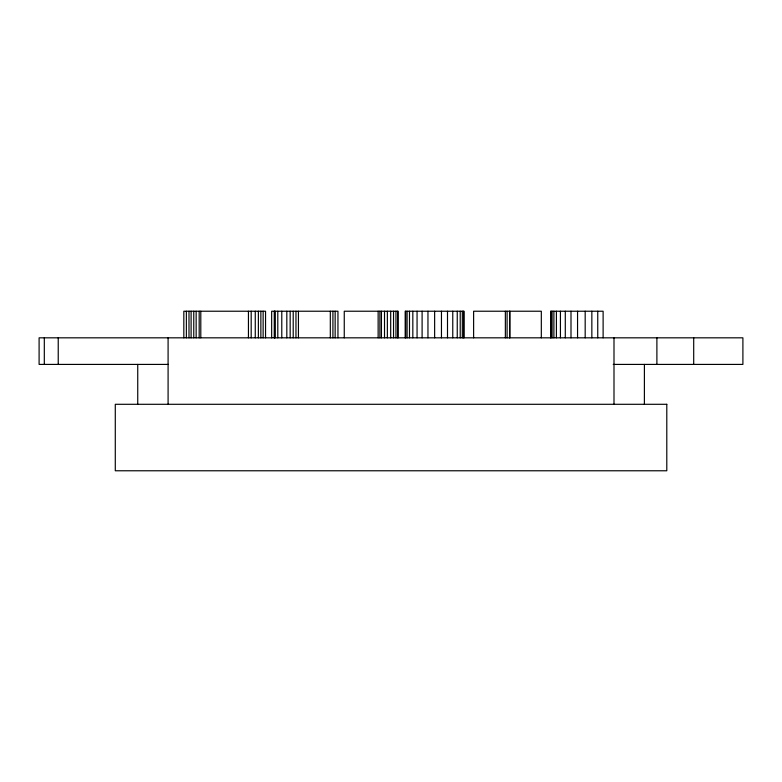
<?xml version="1.0" encoding="UTF-8"?>
<svg xmlns="http://www.w3.org/2000/svg" width="782" height="782" viewBox="0 0 782 782"><rect width="100%" height="100%" fill="white"/><g stroke="black" fill="none" stroke-linecap="round" stroke-linejoin="round"><path stroke-width="1.17" d="M644.388 404.294L644.407 364.412M168.365 364.412L39.1 364.412L39.1 337.824L742.9 337.824L742.9 364.412L613.235 364.412M693.702 337.824L693.702 364.412M656.89 337.824L656.89 364.412M613.997 337.824L613.997 404.294M603.118 337.824L603.118 311.226L550.645 311.226L550.645 337.824M597.751 311.226L597.751 337.824M591.847 311.226L591.847 337.824M585.18 311.226L585.18 337.824M577.556 311.226L577.556 337.824M570.997 311.226L570.997 337.824M565.288 311.226L565.288 337.824M560.43 311.226L560.43 337.824M556.413 311.226L556.413 337.824M553.891 311.226L553.891 337.824M552.092 311.226L552.092 337.824M551.007 311.226L551.007 337.824M541.32 337.824L541.32 311.226L473.618 311.226L473.618 337.824M509.923 311.226L509.923 337.824M509.581 311.226L509.581 337.824M507.088 311.226L507.088 337.824M505.358 311.226L505.358 337.824M464.019 337.824L464.019 311.226L405.184 311.226L405.184 337.824M463.599 311.226L463.599 337.824M462.328 311.226L462.328 337.824M460.217 311.226L460.217 337.824M457.245 311.226L457.245 337.824M452.768 311.226L452.768 337.824M447.5 311.226L447.5 337.824M441.459 311.226L441.459 337.824M434.636 311.226L434.636 337.824M427.959 311.226L427.959 337.824M422.104 311.226L422.104 337.824M417.06 311.226L417.06 337.824M412.828 311.226L412.828 337.824M409.485 311.226L409.485 337.824M407.09 311.226L407.09 337.824M405.663 311.226L405.663 337.824M398.136 337.824L398.136 311.226L344.256 311.226L344.256 337.824M397.588 311.226L397.588 337.824M395.956 311.226L395.956 337.824M393.551 311.226L393.551 337.824M390.687 311.226L390.687 337.824M387.364 311.226L387.364 337.824M384.509 311.226L384.509 337.824M381.43 311.226L381.43 337.824M379.886 311.226L379.886 337.824M378.136 311.226L378.136 337.824M337.951 337.824L337.951 311.226L271.657 311.226L271.657 337.824M335.146 311.226L335.146 337.824M332.917 311.226L332.917 337.824M330.317 311.226L330.317 337.824M298.431 311.226L298.431 337.824M295.967 311.226L295.967 337.824M293.211 311.226L293.211 337.824M290.161 311.226L290.161 337.824M286.818 311.226L286.818 337.824M281.784 311.226L281.784 337.824M277.796 311.226L277.796 337.824M275.205 311.226L275.205 337.824M274.511 311.226L274.511 337.824M274.335 311.226L274.335 337.824M265.548 337.824L265.548 311.226L183.829 311.226L183.829 337.824M263.133 311.226L263.133 337.824M260.865 311.226L260.865 337.824M258.373 311.226L258.373 337.824M255.264 311.226L255.264 337.824M251.188 311.226L251.188 337.824M248.441 311.226L248.441 337.824M200.798 311.226L200.798 337.824M199.175 311.226L199.175 337.824M196.155 311.226L196.155 337.824M193.76 311.226L193.76 337.824M191.101 311.226L191.101 337.824M188.99 311.226L188.99 337.824M186.37 311.226L186.37 337.824M168.091 337.824L168.091 404.294M137.74 364.412L137.74 404.294M58.23 337.824L58.23 364.412M44.31 337.824L44.31 364.412M666.792 404.294L115.286 404.294L115.286 470.774L666.792 470.774L666.792 404.294"/></g></svg>
